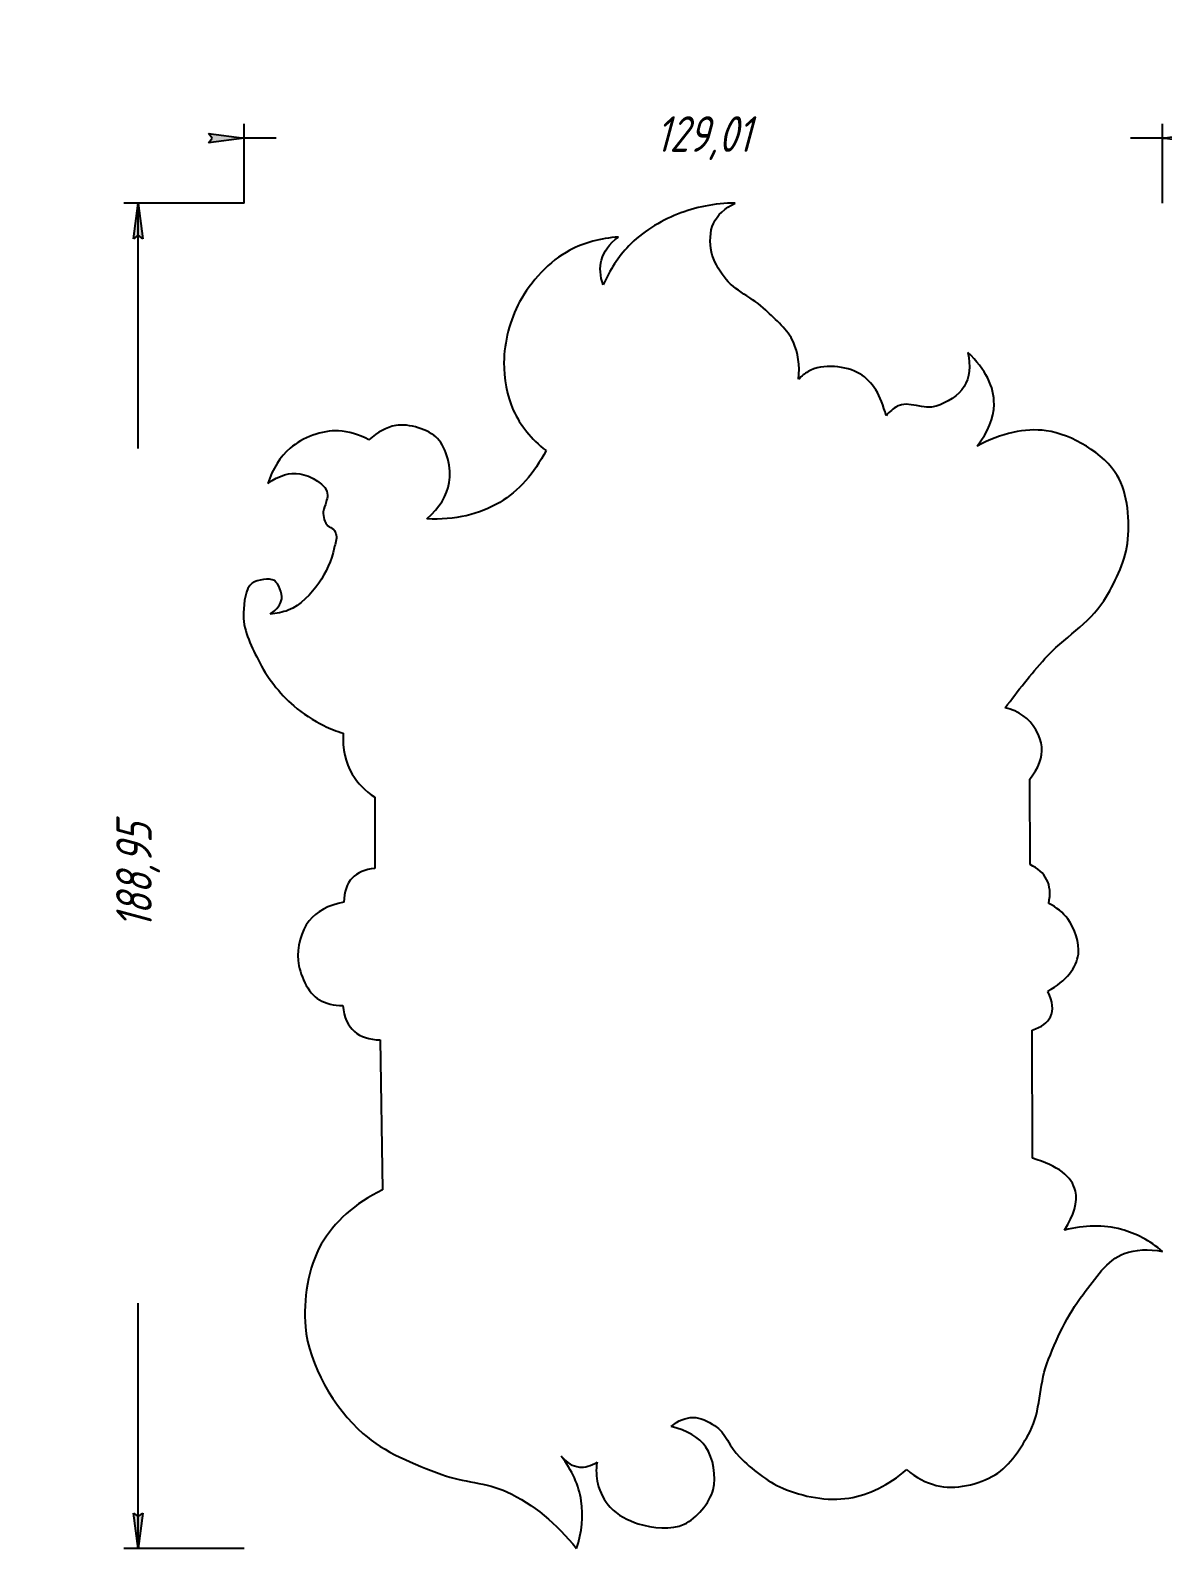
# Model space of a CAD drawing. Header units: millimetres. Extents: x -2 to 343, y 31 to 244.
# Drawn here: x -1.5 to 157.5, y 30.6 to 243.8 of the extents above; entities that cross this region are included whole.
import ezdxf

# ---------------------------------------------------------------- set-up
doc = ezdxf.new("R2010")
doc.units = ezdxf.units.MM
doc.linetypes.add('K5LT32769', pattern=[0])
doc.linetypes.add('K5LT_THIN', pattern=[0])
doc.styles.add('KDIMTEXTSTYLE', font='GOST_AU.SHX', dxfattribs={"width": 0.96, "oblique": 15, "height": 5})
doc.dimstyles.new('KDIMSTYLE (1.00)', dxfattribs={"dimtxt": 5, "dimasz": 1, "dimexe": 2, "dimexo": 0, "dimgap": 1, "dimtad": 1, "dimtxsty": 'KDIMTEXTSTYLE', "dimsah": 1, "dimcen": 0, "dimdle": 1, "dimadec": 0, "dimazin": 0, "dimtfac": 0.667, "dimtmove": 0, "dimatfit": 3, "dimfxl": 1, "dimtvp": 1, "dimtolj": 1, "dimtzin": 0, "dimarcsym": 0})

# ---------------------------------------------------------------- blocks, each defined once
blk = doc.blocks.new('KDIMARROW_01')
blk.add_hatch(color=0).paths.add_polyline_path([(0, 0), (-5, 0.66), (-4.5, 0), (-5, -0.66)])
at = {"color": 0, "linetype": 'K5LT_THIN'}
for p, q in [((-4.5, 0), (-5, 0.66)), ((-5, 0.66), (0, 0)), ((0, 0), (-5, -0.66)), ((-5, -0.66), (-4.5, 0)), ((0, 0), (-1, 0))]:
    blk.add_line(p, q, dxfattribs=at)

msp = doc.modelspace()

# ---------------------------------------------------------------- linework, layer by layer
at = {"color": 30, "linetype": 'K5LT32769', "true_color": 0xff8000}
for p, q in [((138.888, 126.64), (138.863, 138.64)), ((46.85, 136.088), (46.88, 126.088)), ((139.241, 85.388), (139.209, 103.388)), ((47.603, 102.018), (47.964, 80.977))]:
    msp.add_line(p, q, dxfattribs=at)
for points, knots in [([(97.492, 219.527), (94.586, 219.499), (91.88, 218.976), (89.373, 217.96), (86.9, 216.957), (84.379, 215.431), (82.536, 213.509), (81.055, 211.964), (79.856, 210.136), (78.94, 208.025)], [0, 0, 0, 0, 1, 1, 1, 2, 2, 2, 3, 3, 3, 3]), ([(106.388, 194.803), (106.564, 196.732), (106.317, 198.469), (105.647, 200.013), (104.891, 201.753), (103.171, 203.12), (101.765, 204.5), (99.995, 206.238), (97.338, 207.174), (95.926, 209.165), (95.185, 210.208), (94.401, 211.422), (94.145, 212.654), (93.882, 213.923), (93.898, 215.546), (94.43, 216.678), (94.981, 217.852), (96.002, 218.802), (97.492, 219.527)], [0, 0, 0, 0, 1, 1, 1, 2, 2, 2, 3, 3, 3, 4, 4, 4, 5, 5, 5, 6, 6, 6, 6]), ([(81.076, 214.755), (78.544, 214.579), (76.272, 213.963), (74.259, 212.905), (71.375, 211.389), (68.754, 208.514), (67.208, 205.641), (65.866, 203.145), (65.003, 199.989), (65.001, 197.13), (64.998, 194.911), (65.399, 192.442), (66.318, 190.435), (67.301, 188.291), (68.832, 186.404), (70.912, 184.773)], [0, 0, 0, 0, 1, 1, 1, 2, 2, 2, 3, 3, 3, 4, 4, 4, 5, 5, 5, 5]), ([(78.94, 208.025), (78.496, 209.293), (78.413, 210.456), (78.69, 211.515), (79.009, 212.733), (79.804, 213.813), (81.076, 214.755)], [0, 0, 0, 0, 1, 1, 1, 2, 2, 2, 2]), ([(130.156, 198.551), (130.554, 196.621), (130.383, 195.026), (129.643, 193.765), (128.902, 192.505), (127.16, 191.48), (125.711, 190.988), (124.066, 190.428), (121.756, 191.838), (120.242, 190.988), (119.671, 190.667), (119.144, 190.226), (118.661, 189.663)], [0, 0, 0, 0, 1, 1, 1, 2, 2, 2, 3, 3, 3, 4, 4, 4, 4]), ([(131.451, 185.395), (133.002, 187.375), (133.795, 189.325), (133.83, 191.244), (133.876, 193.731), (132.652, 196.166), (130.156, 198.551)], [0, 0, 0, 0, 1, 1, 1, 2, 2, 2, 2]), ([(118.661, 189.663), (117.968, 192.53), (116.745, 194.491), (114.993, 195.545), (113.154, 196.651), (109.721, 197.07), (107.723, 195.866), (107.255, 195.584), (106.809, 195.229), (106.388, 194.803)], [0, 0, 0, 0, 1, 1, 1, 2, 2, 2, 3, 3, 3, 3]), ([(46.038, 186.264), (44.604, 187.043), (43.18, 187.468), (41.765, 187.54), (39.475, 187.656), (36.697, 186.591), (34.97, 185.107), (33.565, 183.9), (32.517, 182.248), (31.824, 180.151)], [0, 0, 0, 0, 1, 1, 1, 2, 2, 2, 3, 3, 3, 3]), ([(54.163, 175.183), (55.966, 176.766), (57.016, 178.462), (57.315, 180.27), (57.635, 182.208), (56.992, 185.138), (55.683, 186.472), (54.427, 187.75), (51.676, 188.605), (49.807, 188.282), (48.507, 188.057), (47.251, 187.385), (46.038, 186.264)], [0, 0, 0, 0, 1, 1, 1, 2, 2, 2, 3, 3, 3, 4, 4, 4, 4]), ([(135.415, 148.651), (137.165, 151.049), (139.023, 153.349), (140.989, 155.551), (143.554, 158.425), (147.215, 160.476), (149.234, 163.674), (150.756, 166.083), (152.178, 168.959), (152.557, 171.735), (152.976, 174.805), (152.626, 178.753), (151.142, 181.272), (149.329, 184.35), (144.773, 187.051), (141.173, 187.549), (138.131, 187.97), (134.89, 187.252), (131.451, 185.395)], [0, 0, 0, 0, 1, 1, 1, 2, 2, 2, 3, 3, 3, 4, 4, 4, 5, 5, 5, 6, 6, 6, 6]), ([(70.912, 184.773), (69.232, 181.526), (67.067, 179.101), (64.419, 177.498), (61.563, 175.77), (58.145, 174.999), (54.163, 175.183)], [0, 0, 0, 0, 1, 1, 1, 2, 2, 2, 2]), ([(31.824, 180.151), (33.455, 181.299), (34.958, 181.754), (36.335, 181.516), (37.768, 181.268), (40.261, 180.027), (40.222, 178.519), (40.214, 178.222), (40.116, 177.883), (40.044, 177.569), (39.935, 177.097), (39.648, 176.638), (39.628, 176.175), (39.6, 175.508), (39.801, 174.642), (40.281, 174.186), (40.489, 173.989), (40.859, 173.927), (41.053, 173.712), (41.243, 173.5), (41.366, 173.186), (41.439, 172.91), (41.588, 172.343), (41.3, 171.692), (41.172, 171.1), (40.793, 169.359), (40.026, 167.599), (39.005, 166.174), (37.913, 164.649), (36.447, 163), (34.702, 162.346), (33.923, 162.054), (33.083, 161.886), (32.18, 161.842)], [0, 0, 0, 0, 1, 1, 1, 2, 2, 2, 3, 3, 3, 4, 4, 4, 5, 5, 5, 6, 6, 6, 7, 7, 7, 8, 8, 8, 9, 9, 9, 10, 10, 10, 11, 11, 11, 11]), ([(32.18, 161.842), (33.14, 162.484), (33.677, 163.184), (33.79, 163.941), (33.908, 164.733), (33.37, 166.101), (32.757, 166.505), (32.066, 166.96), (30.384, 166.635), (29.659, 166.149), (28.655, 165.476), (28.504, 163.394), (28.413, 162.018), (28.265, 159.813), (29.449, 157.441), (30.466, 155.413), (31.674, 153.003), (33.438, 150.668), (35.496, 148.916), (36.761, 147.839), (38.216, 146.883), (39.725, 146.154), (40.592, 145.735), (41.469, 145.348), (42.425, 145.086)], [0, 0, 0, 0, 1, 1, 1, 2, 2, 2, 3, 3, 3, 4, 4, 4, 5, 5, 5, 6, 6, 6, 7, 7, 7, 8, 8, 8, 8]), ([(138.863, 138.64), (140.105, 140.208), (140.67, 141.715), (140.558, 143.161), (140.44, 144.689), (139.254, 146.581), (137.937, 147.538), (137.225, 148.056), (136.385, 148.426), (135.415, 148.651)], [0, 0, 0, 0, 1, 1, 1, 2, 2, 2, 3, 3, 3, 3]), ([(42.425, 145.086), (42.316, 142.876), (42.742, 140.955), (43.705, 139.323), (44.44, 138.076), (45.489, 136.997), (46.85, 136.088)], [0, 0, 0, 0, 1, 1, 1, 2, 2, 2, 2]), ([(46.88, 126.088), (45.478, 125.953), (44.413, 125.503), (43.686, 124.737), (42.935, 123.946), (42.543, 122.818), (42.511, 121.354)], [0, 0, 0, 0, 1, 1, 1, 2, 2, 2, 2]), ([(141.508, 121.189), (141.797, 122.505), (141.7, 123.629), (141.217, 124.558), (140.77, 125.417), (139.994, 126.111), (138.888, 126.64)], [0, 0, 0, 0, 1, 1, 1, 2, 2, 2, 2]), ([(42.511, 121.354), (40.328, 120.919), (38.702, 120.04), (37.632, 118.719), (36.521, 117.346), (35.929, 114.938), (36.101, 113.164), (36.288, 111.231), (37.423, 108.618), (39.092, 107.644), (39.99, 107.121), (41.082, 106.848), (42.368, 106.825)], [0, 0, 0, 0, 1, 1, 1, 2, 2, 2, 3, 3, 3, 4, 4, 4, 4]), ([(141.401, 108.832), (144.001, 110.344), (145.426, 112.089), (145.674, 114.067), (145.864, 115.581), (145.181, 117.705), (144.179, 119.017), (143.511, 119.891), (142.621, 120.615), (141.508, 121.189)], [0, 0, 0, 0, 1, 1, 1, 2, 2, 2, 3, 3, 3, 3]), ([(139.209, 103.388), (140.506, 103.817), (141.356, 104.445), (141.757, 105.271), (142.21, 106.205), (142.091, 107.392), (141.401, 108.832)], [0, 0, 0, 0, 1, 1, 1, 2, 2, 2, 2]), ([(42.368, 106.825), (42.547, 105.205), (43.093, 103.994), (44.006, 103.193), (44.874, 102.432), (46.073, 102.041), (47.603, 102.018)], [0, 0, 0, 0, 1, 1, 1, 2, 2, 2, 2]), ([(143.718, 75.296), (145.103, 77.42), (145.617, 79.253), (145.259, 80.794), (144.785, 82.838), (142.779, 84.369), (139.241, 85.388)], [0, 0, 0, 0, 1, 1, 1, 2, 2, 2, 2]), ([(47.964, 80.977), (44.034, 79.027), (41.163, 76.475), (39.351, 73.321), (37.496, 70.09), (36.794, 65.43), (37.118, 61.731), (37.586, 56.392), (41.151, 50.361), (45.199, 46.738), (48.161, 44.088), (52.386, 42.433), (56.258, 40.997), (59.199, 39.906), (62.612, 39.871), (65.402, 38.551), (69.122, 36.791), (72.383, 34.132), (75.184, 30.576)], [0, 0, 0, 0, 1, 1, 1, 2, 2, 2, 3, 3, 3, 4, 4, 4, 5, 5, 5, 6, 6, 6, 6]), ([(157.512, 72.322), (155.695, 73.822), (153.764, 74.848), (151.717, 75.399), (149.222, 76.07), (146.556, 76.036), (143.718, 75.296)], [0, 0, 0, 0, 1, 1, 1, 2, 2, 2, 2]), ([(121.573, 41.668), (122.898, 40.564), (124.28, 39.826), (125.72, 39.453), (128.288, 38.787), (131.738, 39.575), (133.975, 40.94), (136.066, 42.215), (137.707, 44.784), (138.898, 47.042), (140.383, 49.857), (140.132, 53.494), (141.257, 56.528), (142.521, 59.938), (144.12, 63.408), (146.333, 66.271), (147.977, 68.397), (149.725, 71.159), (152.128, 72.014), (153.716, 72.58), (155.511, 72.682), (157.512, 72.322)], [0, 0, 0, 0, 1, 1, 1, 2, 2, 2, 3, 3, 3, 4, 4, 4, 5, 5, 5, 6, 6, 6, 7, 7, 7, 7]), ([(78.074, 42.721), (77.913, 41.66), (77.948, 40.651), (78.178, 39.694), (78.464, 38.509), (79.126, 37.271), (79.934, 36.38), (80.916, 35.298), (82.47, 34.537), (83.866, 34.08), (85.845, 33.433), (88.558, 33.185), (90.32, 34.006), (92.046, 34.811), (93.893, 37.002), (94.376, 38.853), (94.84, 40.631), (94.425, 43.341), (93.362, 44.838), (92.366, 46.24), (90.734, 47.204), (88.466, 47.731)], [0, 0, 0, 0, 1, 1, 1, 2, 2, 2, 3, 3, 3, 4, 4, 4, 5, 5, 5, 6, 6, 6, 7, 7, 7, 7]), ([(88.466, 47.731), (89.489, 48.57), (90.518, 48.994), (91.554, 49.003), (92.557, 49.012), (93.696, 48.414), (94.581, 47.864), (96.12, 46.907), (96.753, 44.759), (98.07, 43.448), (99.826, 41.702), (101.933, 40.044), (104.16, 39.068), (106.949, 37.845), (110.502, 37.203), (113.454, 37.679), (116.295, 38.138), (119.002, 39.468), (121.573, 41.668)], [0, 0, 0, 0, 1, 1, 1, 2, 2, 2, 3, 3, 3, 4, 4, 4, 5, 5, 5, 6, 6, 6, 6]), ([(75.184, 30.576), (75.973, 32.911), (76.197, 35.15), (75.858, 37.293), (75.512, 39.48), (74.579, 41.567), (73.058, 43.554)], [0, 0, 0, 0, 1, 1, 1, 2, 2, 2, 2]), ([(73.058, 43.554), (73.836, 42.631), (74.682, 42.126), (75.595, 42.038), (76.373, 41.963), (77.199, 42.191), (78.074, 42.721)], [0, 0, 0, 0, 1, 1, 1, 2, 2, 2, 2])]:
    msp.add_open_spline(points, degree=3, knots=knots, dxfattribs=at)

# ---------------------------------------------------------------- dimensions: what is measured, and where the dimension line sits
at = {"color": 7}
msp.add_linear_dim(base=(28.504, 228.637), p1=(157.512, 219.527), p2=(28.504, 219.527), location=(93.008, 228.637), dimstyle='KDIMSTYLE (1.00)', override={"dimexo": 0, "dimpost": '\\H5.0;\\W0.965;\\Q15;<>', "dimblk1": 'KDIMARROW_01', "dimblk2": 'KDIMARROW_01', "dimse1": 0, "dimse2": 0, "dimclrt": 7, "dimtolj": 1}, dxfattribs=at).render()
msp.add_linear_dim(base=(13.629, 219.527), p1=(28.504, 30.576), p2=(28.504, 219.527), angle=90, location=(13.629, 125.052), dimstyle='KDIMSTYLE (1.00)', override={"dimexo": 0, "dimpost": '\\H5.0;\\W0.965;\\Q15;<>', "dimblk1": 'KDIMARROW_01', "dimblk2": 'KDIMARROW_01', "dimse1": 0, "dimse2": 0, "dimclrt": 7, "dimtolj": 1}, dxfattribs=at).render()

doc.saveas('drawing.dxf')
